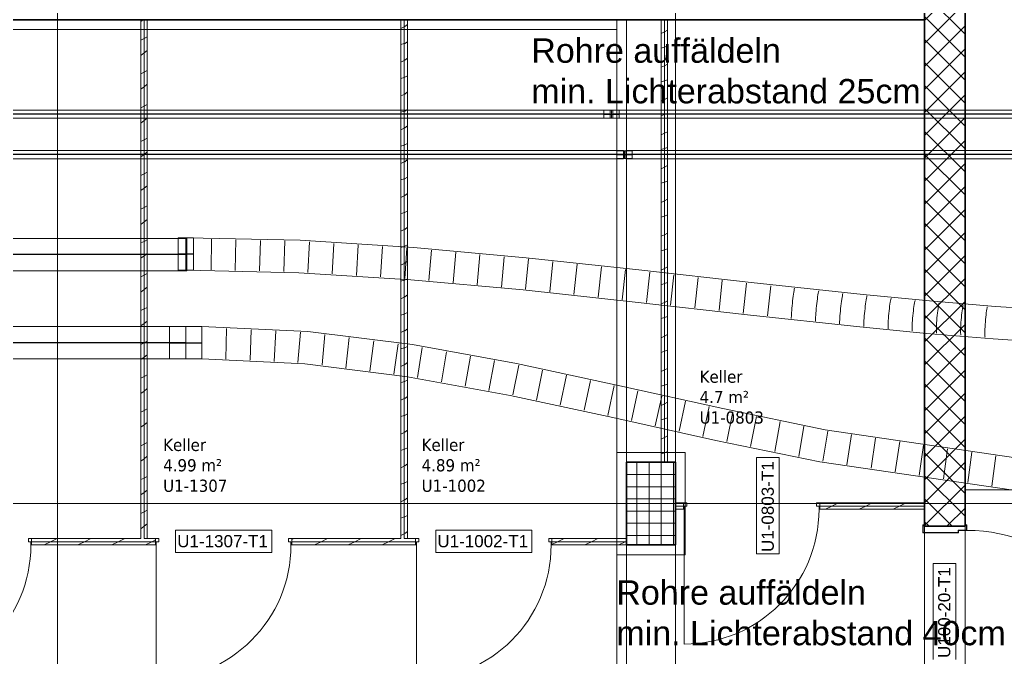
# Model space of a CAD drawing. Extents: x -982 to 937, y -179 to 616.
# Drawn here: x -53.7 to 67.7, y -46.9 to 31.6 of the extents above; entities that cross this region are included whole.
import ezdxf
from ezdxf.lldxf.tags import DXFTag

# ---------------------------------------------------------------- set-up
doc = ezdxf.new("R2010")
doc.units = 0
doc.layers.get('0').update_dxf_attribs({"lineweight": 13})
for name, color, linetype, lineweight in [('A-AREA-____-IDEN', 7, 'Continuous', 5), ('A-DOOR-____-IDEN', 7, 'Continuous', 5), ('A-DOOR-____-OTLN', 7, 'Continuous', 9), ('A-DOOR-FRAM-MCUT', 7, 'Continuous', 9), ('A-DOOR-OPNG-OTLN', 7, 'Continuous', 9), ('A-FLOR-____-OTLN', 7, 'Continuous', 9), ('A-FLOR-____-OVHD', 7, 'Strichpunkt - Fein', 9), ('A-WALL-____-MCUT', 7, 'Continuous', 35), ('A-WALL-____-PATT', 7, 'Continuous', 35), ('A-WALL-FNSH-MCUT', 7, 'Continuous', 35), ('S-COLS-____-MCUT', 7, 'Continuous', 35), ('S-COLS-____-OTLN', 7, 'Continuous', 9), ('S-GRID-____-OTLN', 7, 'Continuous', 5)]:
    doc.layers.add(name, color=color, linetype=linetype, lineweight=lineweight)
doc.layers.add('EL01_WAN_Röhre Boden', color=7, linetype='Continuous', lineweight=13, true_color=0xff6666)
doc.layers.add('EL01_WAN_Röhre Boden Typ', color=1, linetype='Continuous', lineweight=13, true_color=0xff0000)
doc.styles.get("Standard").update_dxf_attribs({"font": 'arial.ttf'})
tags = doc.linetypes.add('_Rasterlinie_', pattern=[0.375, 0.2, -0.05, 0.075, -0.05]).pattern_tags.tags
tags[10:11] = [DXFTag(74, 4), DXFTag(75, 0), DXFTag(340, '0'), DXFTag(46, 1.0), DXFTag(50, 0.0), DXFTag(44, 0.0), DXFTag(45, 0.0)]
tags[8:9] = [DXFTag(74, 4), DXFTag(75, 0), DXFTag(340, '0'), DXFTag(46, 1.0), DXFTag(50, 0.0), DXFTag(44, 0.0), DXFTag(45, 0.0)]
tags[6:7] = [DXFTag(74, 4), DXFTag(75, 0), DXFTag(340, '0'), DXFTag(46, 1.0), DXFTag(50, 0.0), DXFTag(44, 0.0), DXFTag(45, 0.0)]
tags[4:5] = [DXFTag(74, 4), DXFTag(75, 0), DXFTag(340, '0'), DXFTag(46, 1.0), DXFTag(50, 0.0), DXFTag(44, 0.0), DXFTag(45, 0.0)]
tags = doc.linetypes.add('ACAD_ISO03W100', pattern=[30, 12, -18]).pattern_tags.tags
tags[6:7] = [DXFTag(74, 4), DXFTag(75, 0), DXFTag(340, '0'), DXFTag(46, 0.0), DXFTag(50, 0.0), DXFTag(44, 0.0), DXFTag(45, 0.0)]
tags[4:5] = [DXFTag(74, 4), DXFTag(75, 0), DXFTag(340, '0'), DXFTag(46, 0.0), DXFTag(50, 0.0), DXFTag(44, 0.0), DXFTag(45, 0.0)]
tags = doc.linetypes.add('Grundrissdarstellung Sturz', pattern=[0.25, 0.15, -0.05, 0, -0.05]).pattern_tags.tags
tags[10:11] = [DXFTag(74, 4), DXFTag(75, 0), DXFTag(340, '0'), DXFTag(46, 1.0), DXFTag(50, 0.0), DXFTag(44, 0.0), DXFTag(45, 0.0)]
tags[8:9] = [DXFTag(74, 4), DXFTag(75, 0), DXFTag(340, '0'), DXFTag(46, 1.0), DXFTag(50, 0.0), DXFTag(44, 0.0), DXFTag(45, 0.0)]
tags[6:7] = [DXFTag(74, 4), DXFTag(75, 0), DXFTag(340, '0'), DXFTag(46, 1.0), DXFTag(50, 0.0), DXFTag(44, 0.0), DXFTag(45, 0.0)]
tags[4:5] = [DXFTag(74, 4), DXFTag(75, 0), DXFTag(340, '0'), DXFTag(46, 1.0), DXFTag(50, 0.0), DXFTag(44, 0.0), DXFTag(45, 0.0)]
tags = doc.linetypes.add('Strichpunkt - Fein', pattern=[0.2, 0.1, -0.05, 0, -0.05]).pattern_tags.tags
tags[10:11] = [DXFTag(74, 4), DXFTag(75, 0), DXFTag(340, '0'), DXFTag(46, 1.0), DXFTag(50, 0.0), DXFTag(44, 0.0), DXFTag(45, 0.0)]
tags[8:9] = [DXFTag(74, 4), DXFTag(75, 0), DXFTag(340, '0'), DXFTag(46, 1.0), DXFTag(50, 0.0), DXFTag(44, 0.0), DXFTag(45, 0.0)]
tags[6:7] = [DXFTag(74, 4), DXFTag(75, 0), DXFTag(340, '0'), DXFTag(46, 1.0), DXFTag(50, 0.0), DXFTag(44, 0.0), DXFTag(45, 0.0)]
tags[4:5] = [DXFTag(74, 4), DXFTag(75, 0), DXFTag(340, '0'), DXFTag(46, 1.0), DXFTag(50, 0.0), DXFTag(44, 0.0), DXFTag(45, 0.0)]
tags = doc.linetypes.add('STRICHPUNKT2', pattern=[12.7, 6.35, -3.175, 0, -3.175]).pattern_tags.tags
tags[10:11] = [DXFTag(74, 4), DXFTag(75, 0), DXFTag(340, '0'), DXFTag(46, 0.0), DXFTag(50, 0.0), DXFTag(44, 0.0), DXFTag(45, 0.0)]
tags[8:9] = [DXFTag(74, 4), DXFTag(75, 0), DXFTag(340, '0'), DXFTag(46, 0.0), DXFTag(50, 0.0), DXFTag(44, 0.0), DXFTag(45, 0.0)]
tags[6:7] = [DXFTag(74, 4), DXFTag(75, 0), DXFTag(340, '0'), DXFTag(46, 0.0), DXFTag(50, 0.0), DXFTag(44, 0.0), DXFTag(45, 0.0)]
tags[4:5] = [DXFTag(74, 4), DXFTag(75, 0), DXFTag(340, '0'), DXFTag(46, 0.0), DXFTag(50, 0.0), DXFTag(44, 0.0), DXFTag(45, 0.0)]

# ---------------------------------------------------------------- blocks, each defined once
blk = doc.blocks.new('Referenz-A0UJ2GQRXE', base_point=(-954.02, -167.52))
at = {"layer": 'A-DOOR-____-IDEN', "color": 0, "linetype": 'Continuous', "ltscale": 0.13}
for p, q in [((37.05, -34.18), (37.05, -22.34)), ((37.05, -22.34), (39.83, -22.34)), ((39.83, -22.34), (39.83, -34.18)), ((-34.53, -31.27), (-22.69, -31.27)), ((-34.53, -34.05), (-34.53, -31.27)), ((-22.69, -31.27), (-22.69, -34.05)), ((-2.48, -31.27), (9.36, -31.27)), ((-2.48, -34.05), (-2.48, -31.27)), ((9.36, -31.27), (9.36, -34.05)), ((-22.69, -34.05), (-34.53, -34.05)), ((9.36, -34.05), (-2.48, -34.05)), ((39.83, -34.18), (37.05, -34.18)), ((58.8, -47.23), (58.8, -35.39)), ((58.8, -35.39), (61.58, -35.39)), ((61.58, -35.39), (61.58, -47.23))]:
    blk.add_line(p, q, dxfattribs=at)
at = {"layer": 'A-DOOR-____-OTLN', "color": 0, "linetype": 'Grundrissdarstellung Sturz', "ltscale": 0.13}
for p, q in [((57.74, -30.81), (57.74, -51.81)), ((62.74, -30.81), (62.74, -51.81))]:
    blk.add_line(p, q, dxfattribs=at)
at = {"layer": 'A-DOOR-FRAM-MCUT', "color": 0, "linetype": 'Continuous', "ltscale": 0.13}
for p, q in [((28.44, -27.91), (28.04, -27.91)), ((28.44, -28.31), (28.44, -27.91)), ((44.84, -27.91), (44.44, -27.91)), ((44.44, -27.91), (44.44, -28.31)), ((28.04, -28.71), (28.14, -28.71)), ((28.14, -28.71), (28.14, -28.31)), ((28.14, -28.31), (28.44, -28.31)), ((44.44, -28.31), (44.74, -28.31)), ((44.74, -28.31), (44.74, -28.71)), ((44.74, -28.71), (44.84, -28.71)), ((57.74, -30.61), (57.54, -30.61)), ((57.54, -30.61), (57.54, -31.61)), ((57.58, -31.57), (57.58, -30.65)), ((57.58, -30.65), (57.74, -30.65)), ((62.9, -31.27), (61.9, -31.27)), ((61.9, -31.27), (61.9, -31.57)), ((61.94, -31.61), (61.94, -31.31)), ((61.94, -31.31), (62.94, -31.31)), ((62.94, -30.61), (62.74, -30.61)), ((62.74, -30.65), (62.9, -30.65)), ((62.9, -30.65), (62.9, -31.27)), ((62.94, -31.31), (62.94, -30.61)), ((-52.26, -32.31), (-52.66, -32.31)), ((-52.66, -32.31), (-52.66, -32.71)), ((-52.66, -32.71), (-52.36, -32.71)), ((-52.36, -32.71), (-52.36, -33.11)), ((-36.61, -32.31), (-37.01, -32.31)), ((-36.91, -33.11), (-36.91, -32.71)), ((-36.91, -32.71), (-36.61, -32.71)), ((-36.61, -32.71), (-36.61, -32.31)), ((-20.21, -32.31), (-20.61, -32.31)), ((-20.61, -32.31), (-20.61, -32.71)), ((-20.61, -32.71), (-20.31, -32.71)), ((-20.31, -32.71), (-20.31, -33.11)), ((-4.56, -32.31), (-4.96, -32.31)), ((-4.86, -33.11), (-4.86, -32.71)), ((-4.86, -32.71), (-4.56, -32.71)), ((-4.56, -32.71), (-4.56, -32.31)), ((11.84, -32.31), (11.44, -32.31)), ((11.44, -32.31), (11.44, -32.71)), ((11.44, -32.71), (11.74, -32.71)), ((11.74, -32.71), (11.74, -33.11)), ((57.54, -31.61), (61.94, -31.61)), ((61.9, -31.57), (57.58, -31.57)), ((-52.36, -33.11), (-52.26, -33.11)), ((-37.01, -33.11), (-36.91, -33.11)), ((-20.31, -33.11), (-20.21, -33.11)), ((-4.96, -33.11), (-4.86, -33.11)), ((11.74, -33.11), (11.84, -33.11))]:
    blk.add_line(p, q, dxfattribs=at)
at = {"layer": 'A-DOOR-OPNG-OTLN', "color": 0, "linetype": 'Continuous', "ltscale": 0.13}
for p, q in [((28.14, -28.71), (28.14, -45.31)), ((-36.91, -33.11), (-36.91, -49.71)), ((-4.86, -33.11), (-4.86, -49.71))]:
    blk.add_line(p, q, dxfattribs=at)
for centre, major_axis in [((28.14, -28.71), (0, -16.6)), ((62.94, -51.31), (20, 0)), ((-68.96, -33.11), (0, -16.6)), ((-36.91, -33.11), (0, -16.6)), ((-4.86, -33.11), (0, -16.6))]:
    blk.add_ellipse(centre, major_axis=major_axis, ratio=1, start_param=0, end_param=1.570796, dxfattribs=at)
at = {"layer": 'A-FLOR-____-OTLN', "color": 0, "linetype": 'Continuous', "ltscale": 0.13}
for p, q in [((62.74, -26.31), (94.74, -26.31)), ((57.74, -31.57), (57.74, -30.81)), ((62.74, -31.27), (62.74, -30.81)), ((62.74, -51.31), (62.74, -31.31)), ((57.74, -51.01), (57.74, -31.61))]:
    blk.add_line(p, q, dxfattribs=at)
at = {"layer": 'A-FLOR-____-OVHD', "color": 0, "linetype": 'Strichpunkt - Fein', "ltscale": 0.13}
for p, q in [((19.84, 31.59), (19.84, -146.51)), ((21.04, 31.59), (21.04, -23.31)), ((-197.46, 30.39), (19.84, 30.39)), ((28.24, -21.71), (19.84, -21.71)), ((19.84, -21.71), (19.84, -34.31)), ((28.24, -34.31), (28.24, -21.71)), ((21.04, -32.71), (21.04, -84.91)), ((19.84, -34.31), (28.24, -34.31))]:
    blk.add_line(p, q, dxfattribs=at)
at = {"layer": 'A-WALL-____-MCUT', "color": 0, "linetype": 'Continuous', "ltscale": 0.35}
for p, q in [((57.74, 110.84), (57.74, -30.81)), ((62.74, -30.81), (62.74, 110.84)), ((-70.86, 31.59), (57.74, 31.59)), ((57.74, -30.81), (62.74, -30.81))]:
    blk.add_line(p, q, dxfattribs=at)
at = {"layer": 'A-WALL-____-MCUT', "color": 0, "linetype": 'Continuous', "lineweight": 9, "ltscale": 0.13}
for p, q in [((-38.41, -32.31), (-38.41, 31.59)), ((-6.36, -32.31), (-6.36, 31.59)), ((25.69, -22.91), (25.69, 31.59)), ((27.04, -28.31), (28.04, -28.31)), ((44.84, -28.31), (57.74, -28.31)), ((-52.26, -32.71), (-37.01, -32.71)), ((-38.41, -32.31), (-38.01, -32.31)), ((-20.21, -32.71), (-4.96, -32.71)), ((-6.36, -32.31), (-5.96, -32.31)), ((11.84, -32.71), (21.04, -32.71))]:
    blk.add_line(p, q, dxfattribs=at)
at = {"layer": 'A-WALL-____-PATT', "color": 0, "linetype": 'Continuous', "lineweight": 9, "ltscale": 0.13}
for p, q in [((57.74, 31.5), (61.84, 35.59)), ((62.74, 29.81), (57.74, 34.81)), ((57.74, 28.67), (62.74, 33.67)), ((-38.51, 31.59), (-38.81, 31.37)), ((62.74, 26.98), (57.74, 31.98)), ((-6.36, 30.73), (-6.76, 30.53)), ((-6.3, 30.76), (-6.36, 30.73)), ((-5.96, 31.02), (-6.3, 30.76)), ((57.74, 25.84), (62.74, 30.84)), ((-38.41, 29.28), (-38.81, 29.08)), ((-38.01, 29.48), (-38.41, 29.28)), ((25.69, 30.09), (25.29, 29.89)), ((26.09, 30.29), (25.69, 30.09)), ((62.74, 24.16), (57.74, 29.16)), ((-6.36, 28.65), (-6.76, 28.52)), ((-6.3, 28.67), (-6.36, 28.65)), ((-5.96, 28.85), (-6.3, 28.67)), ((25.69, 28.23), (25.29, 28.1)), ((26.09, 28.36), (25.69, 28.23)), ((57.74, 23.01), (62.74, 28.01)), ((-38.41, 27.5), (-38.81, 27.2)), ((-38.01, 27.8), (-38.41, 27.5)), ((-5.96, 26.85), (-6.3, 26.6)), ((-6.36, 26.56), (-6.76, 26.36)), ((-6.3, 26.59), (-6.36, 26.56)), ((25.69, 25.93), (25.29, 25.73)), ((26.09, 26.13), (25.69, 25.93)), ((62.74, 21.33), (57.74, 26.33)), ((-38.41, 25.12), (-38.81, 24.92)), ((-38.01, 25.32), (-38.41, 25.12)), ((-6.36, 24.49), (-6.76, 24.36)), ((-6.3, 24.51), (-6.36, 24.49)), ((-5.96, 24.68), (-6.3, 24.51)), ((57.74, 20.18), (62.74, 25.18)), ((-38.41, 23.34), (-38.81, 23.04)), ((-38.01, 23.64), (-38.41, 23.34)), ((25.69, 24.07), (25.29, 23.93)), ((26.09, 24.2), (25.69, 24.07)), ((62.74, 18.5), (57.74, 23.5)), ((-6.36, 22.4), (-6.76, 22.2)), ((-6.3, 22.43), (-6.36, 22.4)), ((-5.96, 22.69), (-6.3, 22.43)), ((26.09, 21.96), (25.69, 21.76)), ((57.74, 17.35), (62.74, 22.35)), ((-38.41, 20.95), (-38.81, 20.75)), ((-38.01, 21.15), (-38.41, 20.95)), ((25.69, 21.76), (25.29, 21.56)), ((62.74, 15.67), (57.74, 20.67)), ((-38.01, 19.47), (-38.41, 19.17)), ((-6.36, 20.32), (-6.76, 20.19)), ((-6.3, 20.34), (-6.36, 20.32)), ((-5.96, 20.52), (-6.3, 20.34)), ((25.69, 19.9), (25.29, 19.77)), ((26.09, 20.03), (25.69, 19.9)), ((57.74, 14.53), (62.74, 19.53)), ((-38.41, 19.17), (-38.81, 18.87)), ((-6.36, 18.23), (-6.76, 18.03)), ((-6.3, 18.26), (-6.36, 18.23)), ((-5.96, 18.52), (-6.3, 18.27)), ((25.69, 17.6), (25.29, 17.4)), ((26.09, 17.8), (25.69, 17.6)), ((62.74, 12.84), (57.74, 17.84)), ((-38.41, 16.79), (-38.81, 16.59)), ((-38.01, 16.99), (-38.41, 16.79)), ((-6.36, 16.16), (-6.76, 16.03)), ((-6.3, 16.18), (-6.36, 16.16)), ((-5.96, 16.35), (-6.31, 16.18)), ((26.09, 15.87), (25.69, 15.74)), ((57.74, 11.7), (62.74, 16.7)), ((-38.41, 15.01), (-38.81, 14.71)), ((-38.01, 15.31), (-38.41, 15.01)), ((25.69, 15.74), (25.29, 15.6)), ((62.74, 10.01), (57.74, 15.01)), ((-6.36, 14.07), (-6.76, 13.87)), ((-6.31, 14.1), (-6.36, 14.07)), ((-5.96, 14.36), (-6.3, 14.1)), ((25.69, 13.43), (25.29, 13.23)), ((26.09, 13.63), (25.69, 13.43)), ((57.74, 8.87), (62.74, 13.87)), ((-38.41, 12.62), (-38.81, 12.42)), ((-38.01, 12.82), (-38.41, 12.62)), ((-5.96, 12.19), (-6.31, 12.01)), ((62.74, 7.18), (57.74, 12.18)), ((-38.01, 11.14), (-38.41, 10.84)), ((-6.36, 11.99), (-6.76, 11.86)), ((-6.3, 12.01), (-6.36, 11.99)), ((25.69, 11.57), (25.29, 11.44)), ((26.09, 11.71), (25.69, 11.57)), ((57.74, 6.04), (62.74, 11.04)), ((-38.41, 10.84), (-38.81, 10.54)), ((-6.36, 9.9), (-6.76, 9.7)), ((-6.31, 9.93), (-6.36, 9.9)), ((-5.96, 10.19), (-6.3, 9.94)), ((-38.01, 8.66), (-38.41, 8.46)), ((25.69, 9.27), (25.29, 9.07)), ((26.09, 9.47), (25.69, 9.27)), ((62.74, 4.36), (57.74, 9.36)), ((-38.41, 8.46), (-38.81, 8.26)), ((-6.36, 7.83), (-6.76, 7.7)), ((-6.3, 7.85), (-6.36, 7.83)), ((-5.96, 8.02), (-6.31, 7.85)), ((25.69, 7.41), (25.29, 7.27)), ((26.09, 7.54), (25.69, 7.41)), ((57.74, 3.21), (62.74, 8.21)), ((-38.41, 6.68), (-38.81, 6.38)), ((-38.01, 6.98), (-38.41, 6.68)), ((62.74, 1.53), (57.74, 6.53)), ((-6.36, 5.74), (-6.76, 5.54)), ((-6.31, 5.77), (-6.36, 5.74)), ((-5.96, 6.03), (-6.3, 5.77)), ((25.69, 5.11), (25.29, 4.91)), ((26.09, 5.31), (25.69, 5.11)), ((57.74, 0.38), (62.74, 5.38)), ((-38.41, 4.29), (-38.81, 4.09)), ((-38.01, 4.49), (-38.41, 4.29)), ((-6.36, 3.66), (-6.76, 3.53)), ((-6.3, 3.68), (-6.36, 3.66)), ((-5.96, 3.86), (-6.31, 3.68)), ((62.74, -1.3), (57.74, 3.7)), ((-38.41, 2.51), (-38.81, 2.21)), ((-38.01, 2.81), (-38.41, 2.51)), ((25.69, 3.24), (25.29, 3.11)), ((26.09, 3.38), (25.69, 3.24)), ((57.74, -2.44), (62.74, 2.56)), ((-6.36, 1.57), (-6.76, 1.37)), ((-6.31, 1.6), (-6.36, 1.57)), ((-5.96, 1.86), (-6.3, 1.61)), ((-38.41, 0.13), (-38.81, -0.07)), ((-38.01, 0.33), (-38.41, 0.13)), ((25.69, 0.94), (25.29, 0.74)), ((26.09, 1.14), (25.69, 0.94)), ((62.74, -4.13), (57.74, 0.87)), ((-6.36, -0.5), (-6.76, -0.63)), ((-6.3, -0.48), (-6.36, -0.5)), ((-5.96, -0.31), (-6.31, -0.48)), ((25.69, -0.92), (25.29, -1.06)), ((26.09, -0.79), (25.69, -0.92)), ((57.74, -5.27), (62.74, -0.27)), ((-38.41, -1.65), (-38.81, -1.95)), ((-38.01, -1.35), (-38.41, -1.65)), ((-5.96, -2.3), (-6.3, -2.56)), ((62.74, -6.96), (57.74, -1.96)), ((-6.36, -2.59), (-6.76, -2.79)), ((-6.31, -2.56), (-6.36, -2.59)), ((25.69, -3.22), (25.29, -3.42)), ((26.09, -3.02), (25.69, -3.22)), ((57.74, -8.1), (62.74, -3.1)), ((-38.41, -4.04), (-38.81, -4.24)), ((-38.01, -3.84), (-38.41, -4.04)), ((-6.36, -4.66), (-6.76, -4.8)), ((-6.3, -4.65), (-6.36, -4.66)), ((-5.96, -4.47), (-6.31, -4.65)), ((62.74, -9.79), (57.74, -4.79)), ((-38.41, -5.82), (-38.81, -6.12)), ((-38.01, -5.52), (-38.41, -5.82)), ((25.69, -5.09), (25.29, -5.22)), ((26.09, -4.95), (25.69, -5.09)), ((57.74, -10.93), (62.74, -5.93)), ((-6.36, -6.75), (-6.76, -6.95)), ((-6.31, -6.73), (-6.36, -6.75)), ((-5.96, -6.47), (-6.29, -6.72)), ((26.09, -7.19), (25.69, -7.39)), ((-38.41, -8.2), (-38.81, -8.4)), ((-38.01, -8), (-38.41, -8.2)), ((25.69, -7.39), (25.29, -7.59)), ((62.74, -12.61), (57.74, -7.61)), ((-38.01, -9.68), (-38.41, -9.98)), ((-6.36, -8.83), (-6.76, -8.96)), ((-6.3, -8.81), (-6.36, -8.83)), ((-5.96, -8.64), (-6.31, -8.81)), ((25.69, -9.25), (25.29, -9.39)), ((26.09, -9.12), (25.69, -9.25)), ((57.74, -13.76), (62.74, -8.76)), ((-38.41, -9.98), (-38.81, -10.28)), ((-6.36, -10.92), (-6.76, -11.12)), ((-6.31, -10.89), (-6.36, -10.92)), ((-5.96, -10.63), (-6.29, -10.89)), ((62.74, -15.44), (57.74, -10.44)), ((25.69, -11.55), (25.29, -11.75)), ((26.09, -11.35), (25.69, -11.55)), ((57.74, -16.59), (62.74, -11.59)), ((-38.41, -12.37), (-38.81, -12.57)), ((-38.01, -12.17), (-38.41, -12.37)), ((-6.36, -12.99), (-6.76, -13.13)), ((-6.3, -12.97), (-6.36, -12.99)), ((-5.96, -12.8), (-6.31, -12.98)), ((26.09, -13.28), (25.69, -13.42)), ((62.74, -18.27), (57.74, -13.27)), ((-38.41, -14.15), (-38.81, -14.45)), ((-38.01, -13.85), (-38.41, -14.15)), ((25.69, -13.42), (25.29, -13.55)), ((57.74, -19.41), (62.74, -14.41)), ((-6.36, -15.08), (-6.76, -15.28)), ((-6.31, -15.06), (-6.36, -15.08)), ((-5.96, -14.8), (-6.29, -15.05)), ((25.69, -15.72), (25.29, -15.92)), ((26.09, -15.52), (25.69, -15.72)), ((-38.41, -16.53), (-38.81, -16.73)), ((-38.01, -16.33), (-38.41, -16.53)), ((-5.96, -16.97), (-6.31, -17.14)), ((62.74, -21.1), (57.74, -16.1)), ((-38.01, -18.01), (-38.41, -18.31)), ((-6.36, -17.16), (-6.76, -17.29)), ((-6.3, -17.14), (-6.36, -17.16)), ((25.69, -17.58), (25.29, -17.71)), ((26.09, -17.45), (25.69, -17.58)), ((57.74, -22.24), (62.74, -17.24)), ((-38.41, -18.31), (-38.81, -18.61)), ((-6.36, -19.25), (-6.76, -19.45)), ((-6.31, -19.22), (-6.36, -19.25)), ((-5.96, -18.96), (-6.29, -19.21)), ((62.74, -23.93), (57.74, -18.93)), ((-38.01, -20.5), (-38.41, -20.7)), ((25.69, -19.88), (25.29, -20.08)), ((26.09, -19.68), (25.69, -19.88)), ((57.74, -25.07), (62.74, -20.07)), ((-38.41, -20.7), (-38.81, -20.9)), ((-6.36, -21.32), (-6.76, -21.46)), ((-6.3, -21.3), (-6.36, -21.32)), ((-5.96, -21.13), (-6.31, -21.31)), ((25.69, -21.75), (25.29, -21.88)), ((26.09, -21.61), (25.69, -21.75)), ((62.74, -26.76), (57.74, -21.76)), ((-38.41, -22.48), (-38.81, -22.78)), ((-38.01, -22.18), (-38.41, -22.48)), ((57.74, -27.9), (62.74, -22.9)), ((-6.36, -23.41), (-6.76, -23.61)), ((-6.31, -23.39), (-6.36, -23.41)), ((-5.96, -23.13), (-6.29, -23.38)), ((-38.41, -24.86), (-38.81, -25.06)), ((-38.01, -24.66), (-38.41, -24.86)), ((-6.36, -25.49), (-6.76, -25.62)), ((-6.3, -25.47), (-6.36, -25.49)), ((-5.96, -25.3), (-6.31, -25.47)), ((62.74, -29.58), (57.74, -24.58)), ((-38.41, -26.64), (-38.81, -26.94)), ((-38.01, -26.34), (-38.41, -26.64)), ((57.74, -30.73), (62.74, -25.73)), ((-6.36, -27.58), (-6.76, -27.78)), ((-6.31, -27.55), (-6.36, -27.58)), ((-5.96, -27.29), (-6.29, -27.54)), ((47.13, -27.91), (46.33, -28.31)), ((51.29, -27.91), (50.49, -28.31)), ((55.46, -27.91), (54.66, -28.31)), ((61.14, -30.81), (57.74, -27.41)), ((-38.41, -29.03), (-38.81, -29.23)), ((-38.01, -28.83), (-38.41, -29.03)), ((46.33, -28.31), (45.53, -28.71)), ((50.49, -28.31), (49.69, -28.71)), ((54.66, -28.31), (53.86, -28.71)), ((60.49, -30.81), (62.74, -28.56)), ((-6.36, -29.65), (-6.76, -29.79)), ((-6.3, -29.63), (-6.36, -29.65)), ((-5.96, -29.46), (-6.31, -29.64)), ((58.31, -30.81), (57.74, -30.24)), ((-38.41, -30.81), (-38.81, -31.11)), ((-38.01, -30.51), (-38.41, -30.81)), ((-5.96, -31.46), (-6.29, -31.71)), ((-49.93, -32.71), (-50.73, -33.11)), ((-49.13, -32.31), (-49.93, -32.71)), ((-45.77, -32.71), (-46.57, -33.11)), ((-44.97, -32.31), (-45.77, -32.71)), ((-41.6, -32.71), (-42.4, -33.11)), ((-40.8, -32.31), (-41.6, -32.71)), ((-37.44, -32.71), (-38.24, -33.11)), ((-37.01, -32.49), (-37.44, -32.71)), ((-19.98, -32.31), (-20.21, -32.42)), ((-16.61, -32.71), (-17.41, -33.11)), ((-15.81, -32.31), (-16.61, -32.71)), ((-12.45, -32.71), (-13.25, -33.11)), ((-11.65, -32.31), (-12.45, -32.71)), ((-8.28, -32.71), (-9.08, -33.11)), ((-7.48, -32.31), (-8.28, -32.71)), ((-6.36, -31.74), (-6.76, -31.94)), ((-6.31, -31.72), (-6.36, -31.74)), ((12.54, -32.71), (11.84, -33.06)), ((13.34, -32.31), (12.54, -32.71)), ((16.7, -32.71), (15.9, -33.11)), ((17.5, -32.31), (16.7, -32.71)), ((20.87, -32.71), (20.07, -33.11)), ((21.04, -32.62), (20.87, -32.71))]:
    blk.add_line(p, q, dxfattribs=at)
at = {"layer": 'A-WALL-FNSH-MCUT', "color": 0, "linetype": 'Continuous', "lineweight": 9, "ltscale": 0.13}
for p, q in [((-38.81, 31.59), (-38.81, -32.31)), ((-38.01, -32.31), (-38.01, 31.59)), ((-6.76, 31.59), (-6.76, -32.31)), ((-5.96, -32.31), (-5.96, 31.59)), ((25.29, 31.59), (25.29, -22.91)), ((26.09, -22.91), (26.09, 31.59)), ((25.29, -22.91), (26.09, -22.91)), ((28.04, -27.91), (27.04, -27.91)), ((27.04, -27.91), (27.04, -28.71)), ((28.04, -28.71), (28.04, -27.91)), ((57.74, -27.91), (44.84, -27.91)), ((44.84, -27.91), (44.84, -28.71)), ((27.04, -28.71), (28.04, -28.71)), ((44.84, -28.71), (57.74, -28.71)), ((-38.81, -32.31), (-52.26, -32.31)), ((-52.26, -32.31), (-52.26, -33.11)), ((-37.01, -32.31), (-38.01, -32.31)), ((-37.01, -33.11), (-37.01, -32.31)), ((-6.76, -32.31), (-20.21, -32.31)), ((-20.21, -32.31), (-20.21, -33.11)), ((-4.96, -32.31), (-5.96, -32.31)), ((-4.96, -33.11), (-4.96, -32.31)), ((21.04, -32.31), (11.84, -32.31)), ((11.84, -32.31), (11.84, -33.11)), ((21.04, -33.11), (21.04, -32.31)), ((-52.26, -33.11), (-37.01, -33.11)), ((-20.21, -33.11), (-4.96, -33.11)), ((11.84, -33.11), (21.04, -33.11))]:
    blk.add_line(p, q, dxfattribs=at)
at = {"layer": 'S-COLS-____-MCUT', "color": 0, "linetype": 'Continuous', "ltscale": 0.35}
for p, q in [((27.04, -22.91), (21.04, -22.91)), ((21.04, -22.91), (21.04, -33.11)), ((27.04, -33.11), (27.04, -22.91)), ((21.04, -33.11), (27.04, -33.11))]:
    blk.add_line(p, q, dxfattribs=at)
at = {"layer": 'S-COLS-____-OTLN', "color": 0, "linetype": 'Continuous', "ltscale": 0.13}
for p, q in [((21.04, -22.94), (27.04, -22.94)), ((22.3, -33.11), (22.3, -22.91)), ((23.8, -33.11), (23.8, -22.91)), ((25.3, -33.11), (25.3, -22.91)), ((26.8, -33.11), (26.8, -22.91)), ((21.04, -24.44), (27.04, -24.44)), ((21.04, -25.94), (27.04, -25.94)), ((21.04, -27.44), (27.04, -27.44)), ((21.04, -28.94), (27.04, -28.94)), ((21.04, -30.44), (27.04, -30.44)), ((21.04, -31.94), (27.04, -31.94))]:
    blk.add_line(p, q, dxfattribs=at)
at = {"layer": 'S-GRID-____-OTLN', "color": 0, "linetype": '_Rasterlinie_', "ltscale": 0.13}
for p, q in [((-49.06, -167.52), (-49.06, 592.59)), ((27.04, -167.52), (27.04, 427.26)), ((-948.54, -28.01), (290.33, -28.01))]:
    blk.add_line(p, q, dxfattribs=at)
at = {"layer": 'A-AREA-____-IDEN', "color": 0, "linetype": 'Continuous', "ltscale": 0.13, "char_height": 1.5, "attachment_point": 1}
for s, insert in [('{\\W0.9;\\fVerdana;Keller}', (30.03, -11.63)), ('{\\W0.9;\\fVerdana;4.7 m²}', (30.03, -14.14)), ('{\\W0.9;\\fVerdana;U1-0803}', (30.03, -16.66)), ('{\\W0.9;\\fVerdana;Keller}', (-36.06, -20.03)), ('{\\W0.9;\\fVerdana;Keller}', (-4.22, -20.03)), ('{\\W0.9;\\fVerdana;4.99 m²}', (-36.06, -22.54)), ('{\\W0.9;\\fVerdana;4.89 m²}', (-4.22, -22.54)), ('{\\W0.9;\\fVerdana;U1-1307}', (-36.06, -25.06)), ('{\\W0.9;\\fVerdana;U1-1002}', (-4.22, -25.06))]:
    blk.add_mtext(s, dxfattribs=dict(at, insert=insert))
at = {"layer": 'A-DOOR-____-IDEN', "color": 0, "linetype": 'Continuous', "ltscale": 0.13, "char_height": 1.5, "attachment_point": 1, "rotation": 90}
for s, insert in [('{\\fArial;U1-0803-T1}', (37.67, -33.98)), ('{\\fArial;U100-20-T1}', (59.42, -47.03))]:
    blk.add_mtext(s, dxfattribs=dict(at, insert=insert))
at = {"layer": 'A-DOOR-____-IDEN', "color": 0, "linetype": 'Continuous', "ltscale": 0.13, "char_height": 1.5, "attachment_point": 1}
for s, insert in [('{\\fArial;U1-1307-T1}', (-34.33, -31.89)), ('{\\fArial;U1-1002-T1}', (-2.28, -31.89))]:
    blk.add_mtext(s, dxfattribs=dict(at, insert=insert))
blk = doc.blocks.new('Flexrohr-A0UJ2GQVXE', base_point=(-33.13, -9.08))
at = {"color": 0, "linetype": 'ByBlock', "lineweight": -2, "ltscale": 0.13}
for p, q in [((-33.13, 0.74), (-33.13, 4.74)), ((-33.13, 4.74), (-19.16, 4.42)), ((-30.15, 0.79), (-30.11, 4.55)), ((-27.17, 0.72), (-27.1, 4.48)), ((-24.19, 0.65), (-24.08, 4.41)), ((-21.2, 0.58), (-21.06, 4.34)), ((-19.16, 4.42), (-5.22, 3.54)), ((-18.22, 0.47), (-18.05, 4.23)), ((-15.24, 0.28), (-15.04, 4.04)), ((-12.26, 0.1), (-12.04, 3.85)), ((-9.28, -0.09), (-9.03, 3.66)), ((-6.3, -0.28), (-6.02, 3.47)), ((-5.22, 3.54), (8.68, 2.28)), ((-3.32, -0.53), (-3.02, 3.22)), ((-0.34, -0.8), (-0.02, 2.95)), ((2.64, -1.07), (2.97, 2.68)), ((5.61, -1.34), (5.97, 2.4)), ((8.59, -1.61), (8.96, 2.13)), ((8.68, 2.28), (22.54, 0.79)), ((11.57, -1.94), (11.95, 1.81)), ((14.55, -2.26), (14.94, 1.48)), ((-33.13, 0.74), (-19.33, 0.42)), ((-19.33, 0.42), (-5.53, -0.45)), ((17.53, -2.58), (17.93, 1.16)), ((20.5, -2.9), (20.91, 0.84)), ((22.54, 0.79), (36.37, -0.78)), ((23.48, -3.23), (23.9, 0.51)), ((26.46, -3.56), (26.87, 0.17)), ((-5.53, -0.45), (8.28, -1.7)), ((29.44, -3.9), (29.85, -0.17)), ((32.42, -4.24), (32.83, -0.5)), ((35.4, -4.58), (35.81, -0.84)), ((36.37, -0.78), (50.18, -2.27)), ((38.38, -4.9), (38.79, -1.17)), ((8.28, -1.7), (22.1, -3.19)), ((50.18, -2.27), (58.34, -3.05)), ((22.1, -3.19), (35.93, -4.76)), ((58.34, -3.05), (66.49, -3.73)), ((35.93, -4.76), (49.77, -6.25)), ((66.49, -3.73), (74.65, -4.29)), ((49.77, -6.25), (57.98, -7.04)), ((57.98, -7.04), (66.19, -7.72)), ((66.19, -7.72), (74.41, -8.29))]:
    blk.add_line(p, q, dxfattribs=at)
at = {"color": 0, "linetype": 'ByBlock', "lineweight": -2, "ltscale": 0.13, "extrusion": (0, 0, -1)}
for centre, major_axis, ratio in [((41.56, -3.35), (-0.21, -1.99), 0.05095), ((44.54, -3.68), (-0.21, -1.99), 0.054832), ((47.52, -4), (-0.21, -1.99), 0.058712), ((50.5, -4.31), (-0.2, -1.99), 0.062902), ((53.48, -4.6), (-0.19, -1.99), 0.06855), ((56.45, -4.88), (-0.18, -1.99), 0.074194), ((59.43, -5.15), (-0.17, -1.99), 0.0778), ((62.41, -5.4), (-0.16, -1.99), 0.078684), ((65.39, -5.65), (-0.15, -1.99), 0.079567)]:
    blk.add_ellipse(centre, major_axis=major_axis, ratio=ratio, start_param=0.348166, end_param=2.793427, dxfattribs=at)
blk = doc.blocks.new('Wickelfalzrohr-A0UJ2GRBXE', base_point=(-100.97, 19.47))
at = {"color": 0, "linetype": 'ByBlock', "lineweight": -2, "ltscale": 0.13}
for p, q in [((-100.97, 20.47), (19.03, 20.47)), ((-100.97, 19.47), (19.03, 19.47))]:
    blk.add_line(p, q, dxfattribs=at)
at = {"color": 0, "linetype": 'STRICHPUNKT2', "lineweight": 25, "ltscale": 0.25}
blk.add_line((19.03, 19.97), (-100.97, 19.97), dxfattribs=at)
at = {"color": 0, "linetype": 'ByBlock', "lineweight": -2, "ltscale": 0.13, "extrusion": (0, 0, -1)}
for centre in [(-100.97, 19.97), (19.03, 19.97)]:
    blk.add_ellipse(centre, major_axis=(0, 0.5), ratio=0.000433, dxfattribs=at)
blk = doc.blocks.new('Wickelfalzrohr-A0UJ2GT1XE', base_point=(19.33, 19.47))
at = {"color": 0, "linetype": 'ByBlock', "lineweight": -2, "ltscale": 0.13}
for p, q in [((19.33, 20.47), (107.8, 20.47)), ((19.33, 19.47), (107.8, 19.47))]:
    blk.add_line(p, q, dxfattribs=at)
at = {"color": 0, "linetype": 'STRICHPUNKT2', "lineweight": 25, "ltscale": 0.25}
blk.add_line((107.8, 19.97), (19.33, 19.97), dxfattribs=at)
at = {"color": 0, "linetype": 'ByBlock', "lineweight": -2, "ltscale": 0.13, "extrusion": (0, 0, -1)}
for centre in [(19.33, 19.97), (107.8, 19.97)]:
    blk.add_ellipse(centre, major_axis=(0, 0.5), ratio=0.000433, dxfattribs=at)
blk = doc.blocks.new('Bauteilbeschriftung-A0UJ2GTFXE', base_point=(19.77, -45.46))
at = {"color": 0, "lineweight": -2, "char_height": 3, "attachment_point": 1}
for s, insert in [('{\\fArial;Rohre auffäldeln}', (19.77, -37.46)), ('{\\fArial;min. Lichterabstand 40cm}', (19.77, -42.46))]:
    blk.add_mtext(s, dxfattribs=dict(at, insert=insert))
blk = doc.blocks.new('Steckverbinder-A0UJ2GUXXE', base_point=(18.23, 19.47))
at = {"color": 0, "linetype": 'ByBlock', "lineweight": -2, "ltscale": 0.13}
for p, q in [((18.23, 20.46), (20.13, 20.46)), ((18.23, 19.48), (20.13, 19.48))]:
    blk.add_line(p, q, dxfattribs=at)
at = {"color": 0, "linetype": 'STRICHPUNKT2', "lineweight": 25, "ltscale": 0.25}
blk.add_line((18.23, 19.97), (20.13, 19.97), dxfattribs=at)
at = {"color": 0, "linetype": 'ByBlock', "lineweight": -2, "ltscale": 0.13, "extrusion": (0, 0, -1)}
for centre in [(18.23, 19.97), (20.13, 19.97)]:
    blk.add_ellipse(centre, major_axis=(0, -0.49), ratio=0.000433, dxfattribs=at)
at = {"color": 0, "linetype": 'ByBlock', "lineweight": -2, "ltscale": 0.13}
blk.add_ellipse((19.18, 19.97), major_axis=(0, 0.5), ratio=0.000433, dxfattribs=at)
blk = doc.blocks.new('Wickelfalzrohr-A0UJ2GY3XE', base_point=(-133.18, -10.19))
at = {"color": 0, "linetype": 'ByBlock', "lineweight": -2, "ltscale": 0.13}
for p, q in [((-33.28, -6.19), (-133.18, -6.19)), ((-133.18, -6.19), (-133.18, -7.37)), ((-33.28, -6.19), (-33.28, -7.37)), ((-133.18, -7.37), (-133.18, -9.02)), ((-33.28, -7.37), (-33.28, -9.02)), ((-133.18, -9.02), (-133.18, -10.19)), ((-33.28, -9.02), (-33.28, -10.19)), ((-133.18, -10.19), (-33.28, -10.19))]:
    blk.add_line(p, q, dxfattribs=at)
at = {"color": 0, "linetype": 'STRICHPUNKT2', "lineweight": 25, "ltscale": 0.25}
blk.add_line((-33.28, -8.19), (-133.18, -8.19), dxfattribs=at)
blk = doc.blocks.new('Steckverbinder-A0UJ2GZDXE', base_point=(19.84, 14.47))
at = {"color": 0, "linetype": 'ByBlock', "lineweight": -2, "ltscale": 0.13}
for p, q in [((19.84, 15.46), (21.74, 15.46)), ((19.84, 14.48), (21.74, 14.48))]:
    blk.add_line(p, q, dxfattribs=at)
at = {"color": 0, "linetype": 'STRICHPUNKT2', "lineweight": 25, "ltscale": 0.25}
blk.add_line((19.84, 14.97), (21.74, 14.97), dxfattribs=at)
at = {"color": 0, "linetype": 'ByBlock', "lineweight": -2, "ltscale": 0.13, "extrusion": (0, 0, -1)}
for centre in [(19.84, 14.97), (21.74, 14.97)]:
    blk.add_ellipse(centre, major_axis=(0, -0.49), ratio=0.000433, dxfattribs=at)
at = {"color": 0, "linetype": 'ByBlock', "lineweight": -2, "ltscale": 0.13}
blk.add_ellipse((20.79, 14.97), major_axis=(0, 0.5), ratio=0.000433, dxfattribs=at)
blk = doc.blocks.new('Flexrohr-A0UJ2GZFXE', base_point=(-31.28, -30.25))
at = {"color": 0, "linetype": 'ByBlock', "lineweight": -2, "ltscale": 0.13}
for p, q in [((-31.28, -10.19), (-31.28, -6.19)), ((-31.28, -6.19), (-18.24, -6.8)), ((-28.32, -10.21), (-28.25, -6.45)), ((-25.36, -10.35), (-25.21, -6.6)), ((-22.4, -10.49), (-22.18, -6.74)), ((-19.45, -10.63), (-19.14, -6.88)), ((-18.24, -6.8), (-5.33, -8.43)), ((-16.49, -10.93), (-16.13, -7.19)), ((-13.55, -11.31), (-13.13, -7.57)), ((-10.6, -11.68), (-10.12, -7.95)), ((-7.65, -12.05), (-7.12, -8.33)), ((-5.33, -8.43), (7.48, -10.76)), ((-4.71, -12.49), (-4.13, -8.77)), ((-1.78, -13.02), (-1.16, -9.31)), ((-31.28, -10.19), (-18.59, -10.79)), ((-18.59, -10.79), (-5.94, -12.38)), ((1.15, -13.55), (1.81, -9.85)), ((4.08, -14.09), (4.78, -10.39)), ((7.48, -10.76), (20.2, -13.49)), ((7.02, -14.63), (7.75, -10.94)), ((9.94, -15.26), (10.69, -11.57)), ((-5.94, -12.38), (6.7, -14.68)), ((12.86, -15.88), (13.63, -12.2)), ((15.79, -16.51), (16.57, -12.83)), ((18.71, -17.14), (19.51, -13.46)), ((20.2, -13.49), (32.88, -16.31)), ((21.64, -17.78), (22.44, -14.11)), ((6.7, -14.68), (19.35, -17.39)), ((24.57, -18.43), (25.36, -14.76)), ((27.5, -19.08), (28.29, -15.41)), ((30.42, -19.73), (31.21, -16.06)), ((32.88, -16.31), (45.5, -18.91)), ((33.37, -20.37), (34.14, -16.69)), ((19.35, -17.39), (32.04, -20.22)), ((36.32, -20.98), (37.05, -17.29)), ((39.28, -21.59), (39.97, -17.89)), ((42.24, -22.2), (42.88, -18.49)), ((45.2, -22.79), (45.81, -19.08)), ((45.5, -18.91), (75.33, -23.3)), ((32.04, -20.22), (44.85, -22.86)), ((48.17, -23.23), (48.76, -19.51)), ((51.15, -23.66), (51.72, -19.95)), ((54.13, -24.1), (54.68, -20.38)), ((57.1, -24.54), (57.63, -20.82)), ((60.08, -24.97), (60.59, -21.25)), ((63.06, -25.41), (63.55, -21.68)), ((44.85, -22.86), (74.89, -27.27)), ((66.03, -25.85), (66.51, -22.12))]:
    blk.add_line(p, q, dxfattribs=at)
blk = doc.blocks.new('Wickelfalzrohr-A0UJ2GZJXE', base_point=(-35.28, -10.19))
at = {"color": 0, "linetype": 'ByBlock', "lineweight": -2, "ltscale": 0.13}
for p, q in [((-31.28, -6.19), (-35.28, -6.19)), ((-35.28, -7.37), (-35.28, -6.19)), ((-31.28, -7.37), (-31.28, -6.19)), ((-35.28, -9.02), (-35.28, -7.37)), ((-31.28, -9.02), (-31.28, -7.37)), ((-35.28, -10.19), (-35.28, -9.02)), ((-31.28, -10.19), (-31.28, -9.02)), ((-35.28, -10.19), (-31.28, -10.19))]:
    blk.add_line(p, q, dxfattribs=at)
at = {"color": 0, "linetype": 'STRICHPUNKT2', "lineweight": 25, "ltscale": 0.25}
blk.add_line((-35.28, -8.19), (-31.28, -8.19), dxfattribs=at)
blk = doc.blocks.new('Wickelfalzrohr-A0UJ2GZPXE', base_point=(-152.73, 0.66))
at = {"color": 0, "linetype": 'ByBlock', "lineweight": -2, "ltscale": 0.13}
for p, q in [((-33.13, 4.66), (-152.73, 4.66)), ((-152.73, 4.66), (-152.73, 3.48)), ((-33.13, 4.66), (-33.13, 3.48)), ((-152.73, 3.48), (-152.73, 1.83)), ((-33.13, 3.48), (-33.13, 1.83)), ((-152.73, 1.83), (-152.73, 0.66)), ((-33.13, 1.83), (-33.13, 0.66)), ((-152.73, 0.66), (-33.13, 0.66))]:
    blk.add_line(p, q, dxfattribs=at)
at = {"color": 0, "linetype": 'STRICHPUNKT2', "lineweight": 25, "ltscale": 0.25}
blk.add_line((-33.13, 2.66), (-152.73, 2.66), dxfattribs=at)
blk = doc.blocks.new('Wickelfalzrohr-A0UJ2H01XE', base_point=(-99.36, 14.47))
at = {"color": 0, "linetype": 'ByBlock', "lineweight": -2, "ltscale": 0.13}
for p, q in [((-99.36, 15.47), (20.64, 15.47)), ((-99.36, 14.47), (20.64, 14.47))]:
    blk.add_line(p, q, dxfattribs=at)
at = {"color": 0, "linetype": 'STRICHPUNKT2', "lineweight": 25, "ltscale": 0.25}
blk.add_line((20.64, 14.97), (-99.36, 14.97), dxfattribs=at)
at = {"color": 0, "linetype": 'ByBlock', "lineweight": -2, "ltscale": 0.13, "extrusion": (0, 0, -1)}
for centre in [(-99.36, 14.97), (20.64, 14.97)]:
    blk.add_ellipse(centre, major_axis=(0, 0.5), ratio=0.000433, dxfattribs=at)
blk = doc.blocks.new('Bauteilbeschriftung-A0UJ2H0TXE', base_point=(9.29, 21.29))
at = {"color": 0, "lineweight": -2, "char_height": 3, "attachment_point": 1}
for s, insert in [('{\\fArial;Rohre auffäldeln}', (9.29, 29.29)), ('{\\fArial;min. Lichterabstand 25cm}', (9.29, 24.29))]:
    blk.add_mtext(s, dxfattribs=dict(at, insert=insert))
blk = doc.blocks.new('Wickelfalzrohr-A0UJ2H0VXE', base_point=(20.94, 14.47))
at = {"color": 0, "linetype": 'ByBlock', "lineweight": -2, "ltscale": 0.13}
for p, q in [((20.94, 15.47), (107.8, 15.47)), ((20.94, 14.47), (107.8, 14.47))]:
    blk.add_line(p, q, dxfattribs=at)
at = {"color": 0, "linetype": 'STRICHPUNKT2', "lineweight": 25, "ltscale": 0.25}
blk.add_line((107.8, 14.97), (20.94, 14.97), dxfattribs=at)
at = {"color": 0, "linetype": 'ByBlock', "lineweight": -2, "ltscale": 0.13, "extrusion": (0, 0, -1)}
for centre in [(20.94, 14.97), (107.8, 14.97)]:
    blk.add_ellipse(centre, major_axis=(0, 0.5), ratio=0.000433, dxfattribs=at)
blk = doc.blocks.new('Steckverbinder-A0UJ2H1LXE', base_point=(-34.23, 0.74))
at = {"color": 0, "linetype": 'ByBlock', "lineweight": -2, "ltscale": 0.13}
for p, q in [((-32.33, 4.73), (-34.23, 4.73)), ((-34.23, 4.73), (-34.23, 3.57)), ((-33.28, 4.74), (-33.28, 0.74)), ((-32.33, 4.73), (-32.33, 3.57)), ((-34.23, 3.57), (-34.23, 1.92)), ((-32.33, 3.57), (-32.33, 1.92)), ((-34.23, 1.92), (-34.23, 0.75)), ((-32.33, 1.92), (-32.33, 0.75)), ((-34.23, 0.75), (-32.33, 0.75))]:
    blk.add_line(p, q, dxfattribs=at)
at = {"color": 0, "linetype": 'STRICHPUNKT2', "lineweight": 25, "ltscale": 0.25}
blk.add_line((-34.23, 2.74), (-32.33, 2.74), dxfattribs=at)

msp = doc.modelspace()

# ---------------------------------------------------------------- block references
at = {"color": 9, "lineweight": 25, "ltscale": 0.25, "true_color": 0xc0c0c0}
msp.add_blockref('Referenz-A0UJ2GQRXE', (-954.02, -167.52), dxfattribs=at)
at = {"layer": 'EL01_WAN_Röhre Boden', "color": 6, "linetype": 'ACAD_ISO03W100', "ltscale": 0.13, "true_color": 0xff00ff}
for name, p in [('Wickelfalzrohr-A0UJ2GRBXE', (-100.97, 19.47)), ('Steckverbinder-A0UJ2GUXXE', (18.23, 19.47)), ('Wickelfalzrohr-A0UJ2GT1XE', (19.33, 19.47)), ('Wickelfalzrohr-A0UJ2H01XE', (-99.36, 14.47)), ('Steckverbinder-A0UJ2GZDXE', (19.84, 14.47)), ('Wickelfalzrohr-A0UJ2H0VXE', (20.94, 14.47))]:
    msp.add_blockref(name, p, dxfattribs=at)
at = {"layer": 'EL01_WAN_Röhre Boden', "color": 94, "linetype": 'ACAD_ISO03W100', "ltscale": 0.13, "true_color": 0x009900}
msp.add_blockref('Wickelfalzrohr-A0UJ2GZPXE', (-152.73, 0.66), dxfattribs=at)
at = {"layer": 'EL01_WAN_Röhre Boden', "color": 94, "linetype": 'ACAD_ISO03W100', "ltscale": 1.3, "true_color": 0x009900}
for name, p in [('Steckverbinder-A0UJ2H1LXE', (-34.23, 0.74)), ('Flexrohr-A0UJ2GQVXE', (-33.13, -9.08))]:
    msp.add_blockref(name, p, dxfattribs=at)
at = {"layer": 'EL01_WAN_Röhre Boden', "color": 1, "linetype": 'ACAD_ISO03W100', "ltscale": 0.13, "true_color": 0xff0000}
msp.add_blockref('Wickelfalzrohr-A0UJ2GY3XE', (-133.18, -10.19), dxfattribs=at)
at = {"layer": 'EL01_WAN_Röhre Boden', "color": 1, "linetype": 'ACAD_ISO03W100', "ltscale": 1.3, "true_color": 0xff0000}
for name, p in [('Wickelfalzrohr-A0UJ2GZJXE', (-35.28, -10.19)), ('Flexrohr-A0UJ2GZFXE', (-31.28, -30.25))]:
    msp.add_blockref(name, p, dxfattribs=at)
at = {"layer": 'EL01_WAN_Röhre Boden Typ', "color": 6, "linetype": 'Continuous', "ltscale": 1.3, "true_color": 0xff00ff}
msp.add_blockref('Bauteilbeschriftung-A0UJ2H0TXE', (9.29, 21.29), dxfattribs=at)
at = {"layer": 'EL01_WAN_Röhre Boden Typ', "color": 1, "linetype": 'Continuous', "ltscale": 1.3, "true_color": 0xff0000}
msp.add_blockref('Bauteilbeschriftung-A0UJ2GTFXE', (19.77, -45.46), dxfattribs=at)

doc.saveas('drawing.dxf')
